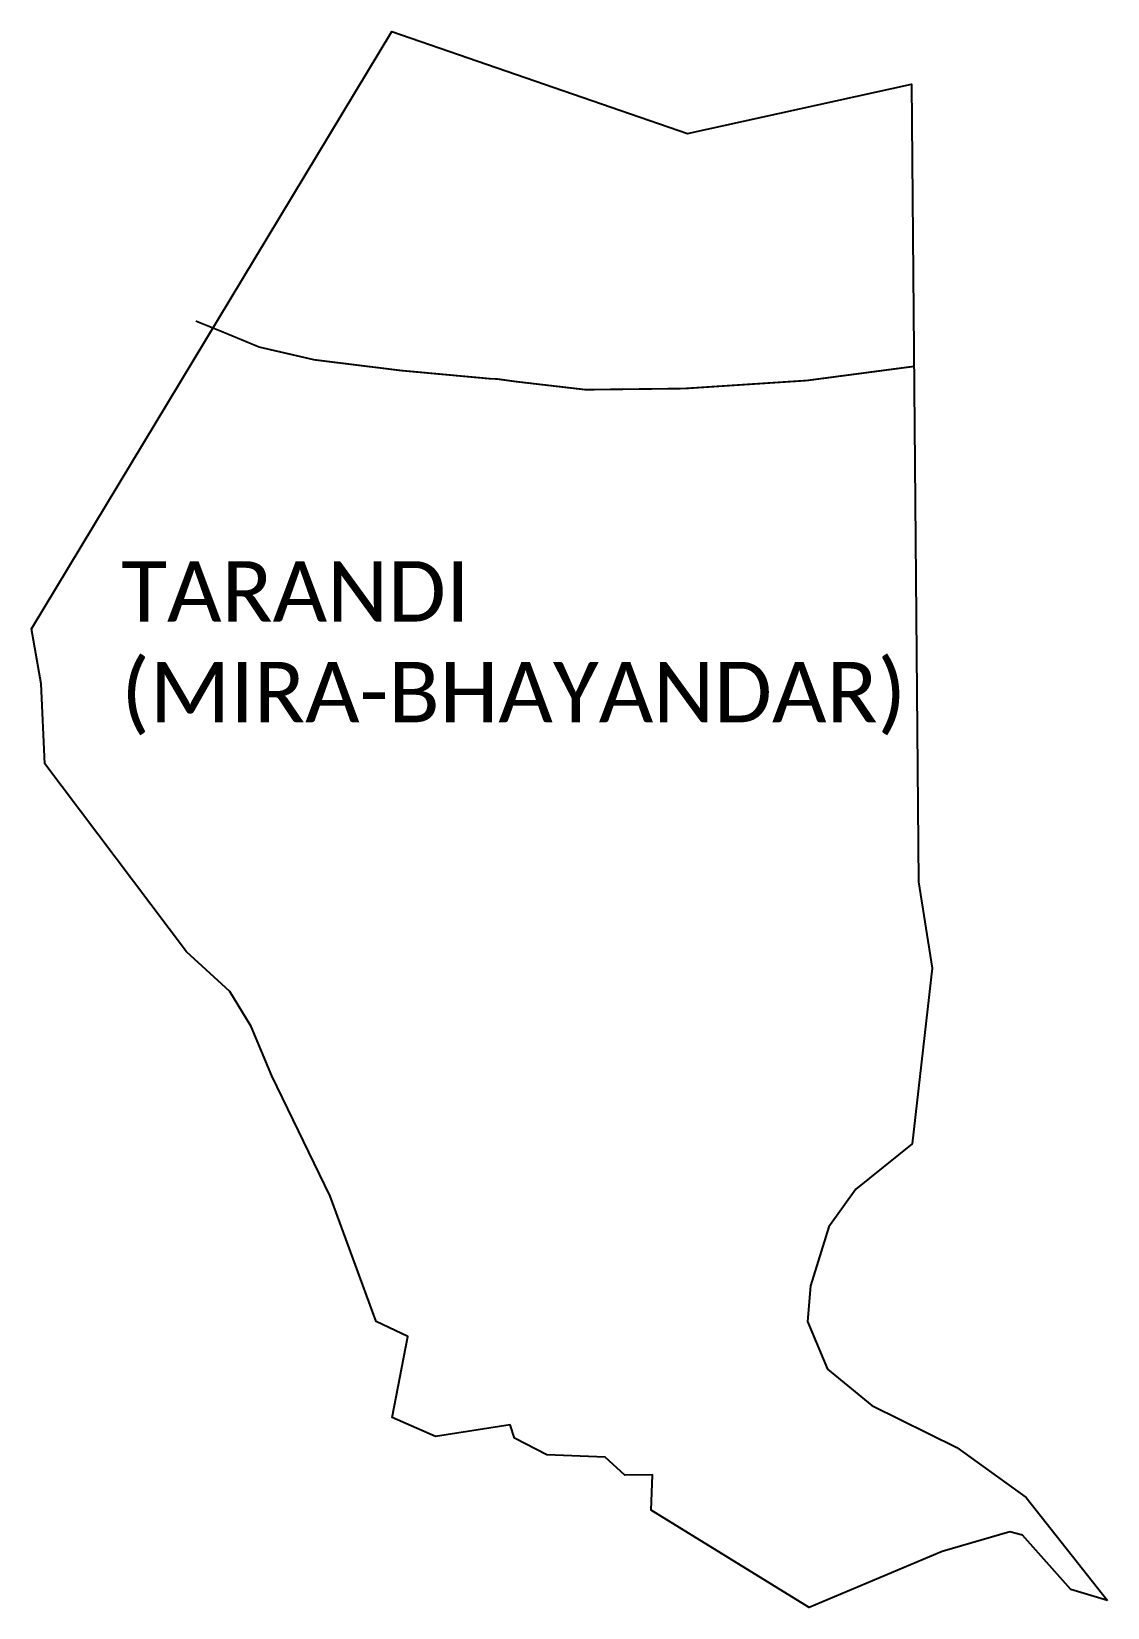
# Model space of a CAD drawing. Header units: metres. Extents: x 268261 to 270041, y 2134369 to 2136978.
import ezdxf

# ---------------------------------------------------------------- set-up
doc = ezdxf.new("R2010")
doc.units = ezdxf.units.M
for name, color, linetype in [('LOW TIDE LINE', 5, 'Continuous'), ('village', 3, 'Continuous'), ('VILLAGE NAME', 250, 'Continuous')]:
    doc.layers.add(name, color=color, linetype=linetype)
doc.styles.get("Standard").update_dxf_attribs({"font": 'simplex.shx'})

msp = doc.modelspace()

# ---------------------------------------------------------------- linework, layer by layer
at = {"layer": 'LOW TIDE LINE', "const_width": 3}
msp.add_lwpolyline([(269721, 2136423.8), (269543.8, 2136400.4), (269340.8, 2136387.1), (269177.6, 2136385.2), (269062.5, 2136398.6), (269030.7, 2136403), (269022.7, 2136403.1), (268871.7, 2136417), (268728.7, 2136434.7), (268637.5, 2136455.8), (268578.2, 2136480.4), (268532.6, 2136498.9)], dxfattribs=at)
at = {"layer": 'village', "color": 3}
msp.add_polyline3d([(270041.2, 2134380.7, 0), (269980.8, 2134399, 0), (269900.7, 2134488.9, 0), (269879.5, 2134494.2, 0), (269767.5, 2134461.8, 0), (269547.5, 2134369.1, 0), (269286, 2134530.3, 0), (269288.3, 2134588.7, 0), (269242.8, 2134588.2, 0), (269209.9, 2134617.7, 0), (269113.7, 2134621.7, 0), (269060.2, 2134649.3, 0), (269052.6, 2134671.3, 0), (268929.4, 2134652.3, 0), (268857.6, 2134683.7, 0), (268883.6, 2134817.7, 0), (268831.3, 2134842.8, 0), (268754.9, 2135050.3, 0), (268658.4, 2135249.5, 0), (268624.2, 2135330.9, 0), (268588.8, 2135389, 0), (268517.2, 2135454.8, 0), (268283.1, 2135765.7, 0), (268276.7, 2135898.4, 0), (268260.8, 2135989.3, 0), (268857.3, 2136978.2, 0), (269346.2, 2136809.5, 0), (269716.8, 2136890.9, 0), (269728.8, 2135570.4, 0), (269751, 2135427.5, 0), (269717.9, 2135136.5, 0), (269624.7, 2135061.5, 0), (269580.2, 2134999.2, 0), (269549.8, 2134901.5, 0), (269544.7, 2134842.3, 0), (269577.7, 2134763.7, 0), (269651.1, 2134703.2, 0), (269792.1, 2134634, 0), (269906.7, 2134551.3, 0)], close=True, dxfattribs=at)

# ---------------------------------------------------------------- texts
at = {"layer": 'VILLAGE NAME', "insert": (268409.1, 2136101.3), "char_height": 100, "attachment_point": 1}
msp.add_mtext_dynamic_manual_height_columns('{\\fCalibri|b0|i0|c0|p34;TARANDI (MIRA-BHAYANDAR)}', width=1449.11, gutter_width=643.2, heights=[0], dxfattribs=at)

doc.saveas('drawing.dxf')
